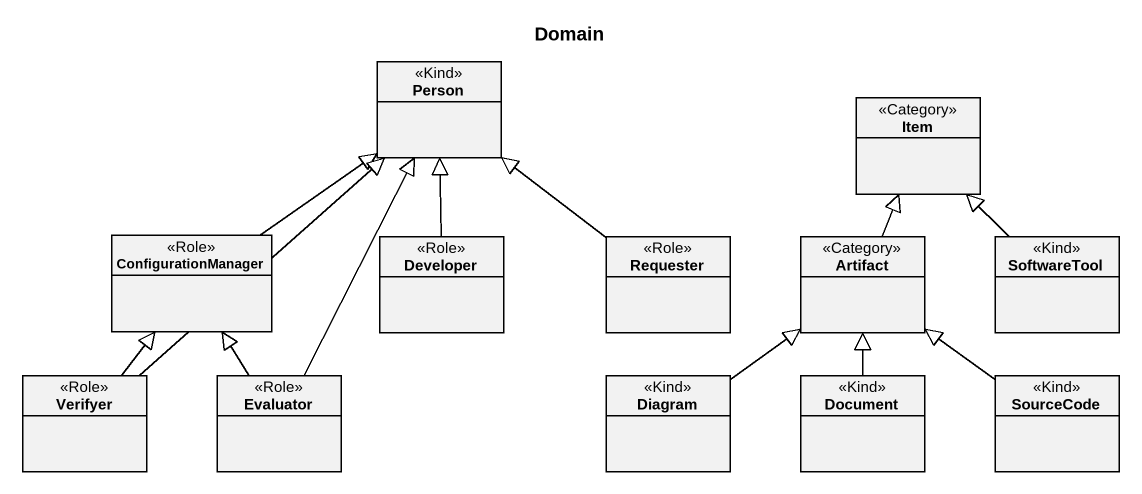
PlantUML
@startuml
title Domain
hide circle
hide empty members
class "Person" as Person_ <<Kind>>
class Item <<Category>>
class ConfigurationManager <<Role>>
class Developer <<Role>>
class Requester <<Role>>
class "Artifact" as Artifact_ <<Category>>
class SoftwareTool <<Kind>>
class Verifyer <<Role>>
class Evaluator <<Role>>
class Diagram <<Kind>>
class Document <<Kind>>
class SourceCode <<Kind>>
ConfigurationManager -up-|> Person_
Developer -up-|> Person_
Requester -up-|> Person_
Artifact_ -up-|> Item
SoftwareTool -up-|> Item
Verifyer -up-|> Person_
Verifyer -up-|> ConfigurationManager
Evaluator -up-|> Person_
Evaluator -up-|> ConfigurationManager
Diagram -up-|> Artifact_
Document -up-|> Artifact_
SourceCode -up-|> Artifact_
@enduml
